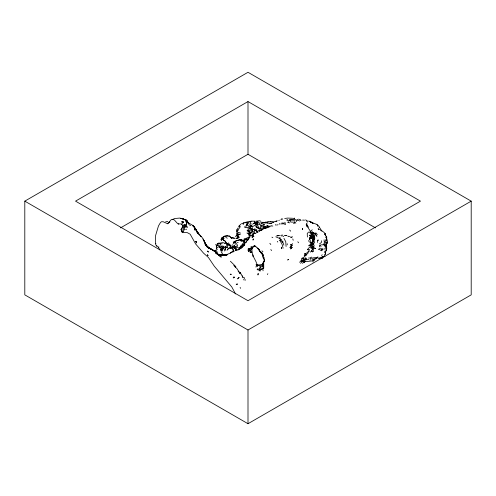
<?xml version="1.0" encoding="UTF-8"?>
<svg xmlns="http://www.w3.org/2000/svg" width="496" height="496" viewBox="0 0 496 496"><rect width="100%" height="100%" fill="white"/><g stroke="black" fill="none" stroke-linecap="round" stroke-linejoin="round"><path stroke-width="0.74" d="M222.295 253.078L222.301 253.493L221.303 252.061L220.949 248.911M325.339 246.493L325.339 248.459L324.285 249.079M240.132 248.614L242.116 247.392L242.116 244.423L244.094 244.956L243.108 245.948L242.116 246.14L244.094 245.185L243.102 246.475M253.01 233.678L253.01 235.383L253.01 233.678L255 233.424L254.008 231.979L252.024 231.756L248.056 233.3L246.915 233.008M270.841 226.709L270.847 225.655L272.825 226.077M275.795 225.252L275.801 224.322M312.034 237.925L311.469 237.479L309.479 237.919L309.479 239.196L310.471 238.582L309.603 239.463L311.463 242.854L312.771 242.073M314.439 235.054L314.793 238.613L313.453 237.553L314.433 236.363L313.447 235.749L313.447 233.343L311.476 232.736L308.493 228.377L308.487 226.945L307.495 226.244M317.409 242.463L317.415 240.56L318.153 239.816M321.377 240.746L321.371 242.501L319.405 243.976M182.671 223.615L182.677 222.419L181.685 221.83L183.656 221.278M325.345 251.993L325.339 254.268L325.401 252.011L326.585 250.114L326.008 249.302L326.529 250.375M181.412 230.659L182.268 232.649L182.671 232.382L181.015 229.747L181.654 228.29C183.322 227.484 182.255 225.048 181.679 223.832M216.721 248.756L216.355 248.434L216.355 245.34L217.341 243.834L218.339 243.238L221.315 242.941M262.849 264.43L257.963 265.038L257.269 266.104C256.81 260.927 252.669 257.343 252.018 252.16L250.04 251.367L249.11 250.294L248.446 248.322L248.056 250.592L249.048 251.689M258.962 228.73L259.954 229.518L259.947 228.172L258.955 228.47L257.505 224.787L255.955 224.545L255.936 226.771L256.978 225.73M279.763 224.316L279.663 223.436M326.765 240.858L326.591 238.675M221.235 250.598L223.287 248.353L222.698 247.163L224.155 246.326L221.817 245.973L220.608 247.56L219.92 247.175L222.487 249.798M230.745 245.96L229.425 245.576L229.239 244.354M239.14 272.428L240.132 273.141L240.132 272.409L243.102 277.456M240.132 234.112L240.132 233.554M267.561 226.988L267.877 227.658L269.254 226.009L269.861 226.846L268.863 226.895L267.877 225.854L267.561 226.988L266.197 227.776L266.209 226.629L255.924 223.411L255.769 222.357L252.538 224.223M245.08 240.616L242.445 240.727L241.118 240.052L241.124 239.605L241.471 239.76L242.116 240.244L240.411 239.549M282.472 242.408L282.484 241.248L281.244 240.827L282.472 242.408L282.956 242.377L283.879 245.191M278.777 220.515L279.335 220.193M234.193 237.875L232.209 237.491L231.62 237.913L229.233 235.978C226.12 235.123 221.923 236.313 220.987 239.773L221.464 240.045L221.495 238.923L222.307 237.516C220.187 239.419 221.445 240.839 223.293 238.663M225.717 250.003L225.209 249.073L225.277 246.878L226.914 247.02L227.453 245.57L228.78 244.801M264.498 259.179L263.909 262.012L262.923 263.035L262.744 264.095L262.923 266.594L263.723 268.107L260.939 269.452L259.451 269.421L259.247 271.027L258.949 269.923M263.023 270.797L263.066 269.626M264.126 258.714L264.176 257.548M287.234 244.85L287.283 243.741M248.775 231.806L248.887 230.727L247.064 230.541L248.893 229.76L249.339 228.358L251.032 227.707L250.449 228.185L250.331 230.404L249.637 231.148L248.775 231.806L247.244 230.919L248.887 230.727L249.637 231.148L250.046 232.308M326.734 238.582L326.653 236.722L325.339 235.247C325.63 232.618 322.239 231.229 320.385 229.964M307.396 237.038L307.247 233.529L308.617 232.023M186.601 223.392L186.298 222.041L186.515 224.589M236.784 231.737L236.828 229.859L238.154 227.831M326.331 249.767L326.43 247.919L326.783 248.236L326.325 248.136M306.993 224.812L306.9 226.009L307.725 226.672L306.602 224.006M255.992 246.673L254.708 245.849L251.918 247.461L252.018 252.16L250.04 252.619L251.032 252.067M313.063 262.043L313.026 259.743L313.652 260.102L314.445 259.799M326.325 238.371L327.49 241.781L327.534 242.947L326.411 243.449L326.213 245.749L326.783 248.236M263.748 263.512L263.723 268.107M184.878 225.785L185.988 225.283L185.318 224.911L184.648 225.686L186.043 226.467L186.254 224.304L184.233 226.567L183.328 229.474L182.528 229.003M262.923 263.035L262.812 265.069L263.016 263.934M262.508 268.807L263.24 267.611L262.967 266.259L262.923 266.594M253.933 246.295L254.008 245.681M305.251 260.97L304.525 262.551L303.533 261.919L302.913 260.772L301.872 261.305L301.041 260.828L299.603 262.285M222.692 251.063L222.413 248.601L223.293 247.678M233.356 246.735L231.638 246.586M326.622 247.002L326.69 246.617M325.99 244.354L326.325 242.594L325.289 242.798L324.923 241.453L326.046 240.951L325.333 239.903M183.105 224.769L182.832 225.754M325.016 246.438L325.091 246.115M326.864 239.649L326.74 240.2L326.114 239.841L326.92 239.165M312.139 244.726L312.449 243.4L313.441 243.92L312.815 242.048L314.284 238.905L312.833 239.748L313.453 237.553L314.619 238.917L313.974 240.839L314.507 242.29L313.484 243.989L314.123 245.508L313.683 247.268L312.449 246.078L313.422 243.976M304.525 262.551L304.742 260.431M227.249 247.547L227.404 246.915M310.242 237.541L310.496 236.524L309.492 235.302M181.015 229.747L181.121 229.35M248.192 233.752L249.172 235.464L251.032 232.258L249.048 232.698L250.04 233.622L248.192 233.752L248.056 233.3L250.04 233.622M252.03 247.343L252.03 248.397L251.038 250.114L249.11 250.294L248.601 251.15L249.339 248.942L251.918 247.461M260.685 271.002L259.451 269.421L260.468 267.152L259.941 266.017L256.971 264.591M312.815 242.048L312.443 243.387L313.441 243.92M325.767 244.218L326.411 243.449M254.008 231.979L254.752 229.797M308.487 245.811L310.477 244.64L311.469 244.578L310.477 242.6L312.449 242.935L311.469 245.154L307.508 249.476L307.669 249.786M263.909 262.012L264.548 260.35L263.506 262.043M311.414 248.57L312.449 246.078L313.447 247.318L313.763 248.725L313.156 250.66L313.447 251.398L311.593 250.895L313.379 247.442M314.098 260.753L314.222 260.425M239.109 249.091L238.502 247.597L239.804 248.341L241.13 245.687L242.116 247.392M264.17 259.842L263.271 258.069L263.519 257.467M257.43 221.917L256.978 221.848L256.258 223.529L257.815 222.313L259.172 222.673L259.947 223.944M323.361 257.064L322.939 256.308L322.158 258.149L318.891 258.552M312.647 236.425L311.469 237.1L311.066 238.018L311.469 238.57M235.402 267.549L235.867 266.668L235.172 266.991L235.178 265.943L230.386 261.225M235.581 236.766L235.879 236.127M236.487 247.213L235.34 250.164L236.741 249.352L236.17 250.213L235.352 250.362L235.842 249.494M312.455 233.281L312.455 232.5L311.259 232.407L312.802 237.472L314.086 236.735L313.261 236.065M304.178 255.775L305.028 255.13L304.656 253.766L306.516 253.196L308.5 251.354L309.485 249.457L307.508 249.476M306.137 224.88L307.012 223.095M252.631 227.602L251.869 229.183L251.956 230.274L253.326 229.493L257.573 231.613L255.986 230.429M300.57 263.37L302.913 260.772M320.676 248.143L322.04 250.077L322.933 248.298M249.172 235.464L250.071 233.697L251.664 232.736L253.01 229.109L253.326 229.493L251.869 229.183L250.275 227.819M183.818 227.472L184.729 225.711M306.509 258.106L305.908 259.761L304.042 259.693L303.106 259.092L303.763 261.001L304.854 260.747M246.072 223.008L248.062 222.543L247.144 223.994L247.696 225.463L246.121 225.692L247.033 223.969M260.443 228.234L262.917 228.16L264.349 226.554L264.957 228.495L266.209 226.629M247.919 229.171L248.868 226.343L250.406 227.019L252.03 225.928M242.935 244.64L242.674 243.641L243.536 244.795L243.102 244.937L244.094 245.111L244.094 243.716L245.086 242.098L242.389 240.374M324.26 252.501L325.345 250.654M276.793 221.117L273.817 221.91L272.688 222.716M227.249 243.871L226.486 245.247L227.627 244.41M245.563 243.121L246.078 242.203M181.455 229.313L181.846 228.619L181.387 228.817M250.04 233.802L249.172 235.315L250.04 235.284L251.026 236.053L252.352 235.749M235.389 250.375L235.588 250.021M296.366 221.526L297.377 219.821L299.584 220.98M252.08 230.206L251.243 228.656L252.08 230.206L252.042 228.923M246.32 241.825L247.33 240.114M246.121 225.692L247.144 223.994L249.035 222.816M254.008 223.318L254.994 221.681L254.039 223.392L256.711 224.099L255.769 222.357M245.737 242.631L247.876 239.283M250.046 223.157L250.914 221.731M311.463 246.307L310.403 248.012M267.338 274.542L267.865 273.699M309.981 260.276L310.471 259.489M240.132 232.68L238.154 232.791L236.666 233.963L237.162 231.564L240.132 226.815L238.948 226.35L240.758 224.161M283.142 248.205L282.019 244.125L279.769 240.318L281.753 239.89L279.769 238.75L280.302 237.937M182.671 232.382L183.148 231.657L181.834 230.721L182.485 231.489L183.669 231.155L183.663 230.014L184.655 229.815L184.648 227.503L185.647 227.106M302.548 263.469L303.261 262.427M232.215 246.648L234.193 248.099L235.104 246.785L233.703 247.678L232.302 246.202L233.201 246.636M223.293 237.497L224.285 236.301L225.277 236.939L227.249 235.631L228.241 236.598M240.132 247.12L241.124 246.822L241.998 247.461L240.132 247.12L241.13 245.687M257.963 268.547L257.095 269.781L258.819 269.632M255.992 223.243L256.978 221.848M310.477 252.16L311.414 250.858M247.492 240.591L248.056 239.698M312.449 242.935L310.477 242.6L311.755 243.803M236.604 238.489L237.162 238.297L237.162 236.865L238.154 235.674L237.162 234.85L236.17 235.873L237.156 234.372M243.102 224.508L243.84 223.516M182.974 226.976L184.388 224.366L184.779 224.589M311.513 245.142L312.139 244.354M290.445 246.704L292.169 245.415L291.654 244.72L290.737 244.578L291.071 245.917M239.853 248.391L241.124 246.822M248.056 239.041L249.054 237.919M227.087 250.257L228.73 248.254L230.764 247.089L229.611 245.47M260.939 222.76L263.915 224.843L264.43 224.223M312.232 229.791L310.471 231.489M321.557 255.508L322.22 254.752M308.493 252.569L303.54 257.604L301.556 258.354L303.533 258.633L301.822 258.993L301.041 260.828L303.763 261.001L304.042 259.693L305.493 257.715L305.908 259.761L308.859 259.619M248.056 239.766L248.273 239.518L247.554 240.244M238.929 226.12L239.605 225.364M291.654 244.72L292.646 243.629M312.449 231.545L311.463 232.605M216.349 246.301L218.333 244.844L217.341 243.834M227.335 247.919L225.277 246.878L223.287 248.353M264.957 228.495L265.62 227.8L264.901 226.598L264.349 226.554L265.831 226.839L266.197 227.776M155.942 243.381L155.459 243.598L155.936 245.012L156.513 245.96L158.497 247.256L159.631 249.891M313.652 260.102L314.383 259.377M322.939 256.308L321.086 257.536L318.215 258.162L316.981 257.443L313.621 257.796M325.19 254.181L324.452 254.901L324.341 256.624L323.969 256.203L325.047 256.723M227.639 249.345L228.73 248.254L232.209 247.907L234.242 251.354M321.377 244.447L319.393 245.997L319.517 246.326M259.563 268.032L263.339 265.403M322.369 244.999L323.355 244.038L324.539 245.563L324.08 239.816M308.493 258.025L310.471 258.032L311.476 257.058M249.984 237.069L248.502 238.502L249.24 237.789M155.459 243.598L155.552 235.637L158.491 225.891L160.475 222.555L161.467 221.737L163.227 221.762L167.803 223.839L171.325 219.517L172.366 219.282L174.344 219.951L177.32 223.287L178.306 224.049L178.709 223.665M237.156 233.74L238.154 232.791M257.505 224.248L257.963 223.814L257.381 223.715M234.193 242.253L235.178 241.323L236.177 241.769L235.185 242.401L234.193 242.253L233.201 243.338L234.335 241.757L233.201 242.023M244.094 244.956L243.096 245.21L243.536 244.795M237.156 235.054L237.702 234.558M181.654 228.29L182.292 227.732M238.161 278.293L239.134 277.487L237.262 278.913M221.464 240.045L224.173 238.309L223.101 237.789L221.272 238.843L221.464 240.045L222.22 239.438M243.325 245.805L244.094 245.185M325.271 233.709L324.502 234.329L325.339 233.876M239.804 248.341L239.717 247.634L241.118 248.043L238.154 249.984L236.17 250.213M272.831 222.704L273.817 221.91M156.513 245.96L156.91 245.65M251.168 247.895L255 246.01M218.593 245.266L219.325 246.252L216.355 248.434M158.497 247.256L158.894 246.971M169.787 222.103L167.815 223.188M215.493 250.182L215.686 250.443L217.341 249.271M250.04 236.294L247.064 237.981L244.094 238.886M262.558 268.355L260.939 269.452L262.198 269.291M244.844 244.398L243.096 245.21M279.769 240.318L280.761 239.667M316.981 257.443L317.905 256.835M326.325 243.722L327.534 242.947L327.323 242.178L326.275 242.222M259.42 231.068L260.357 230.473L258.968 231.372L257.97 230.243M287.692 259.991L288.684 259.371L287.86 259.885M257.405 232.196L254.994 233.585M303.533 261.919L304.525 261.33M236.834 231.006L237.956 230.349L236.828 229.859M230.677 245.997L230.225 246.487M250.821 246.952L251.677 246.45M24.8 201.14L248 72.28L471.2 201.14L471.2 294.86L248 423.72L24.8 294.86L24.8 201.14L248 330.001L471.2 201.14M248 101.562L75.528 201.14L248 300.719L420.472 201.14L248 101.562L248 154.281L120.491 227.9M248.391 225.469L249.717 224.707L250.697 224.893M246.655 239.06L247.07 238.818L246.078 239.029L247.064 238.824M235.805 246.469L236.704 245.948L237.64 247.696M230.225 253.121L225.668 255.068L227.118 254.752L221.848 255.142M241.118 248.043L240.188 248.583L239.717 247.634L240.138 248.763M325.134 246.376L326.213 245.749M231.768 245.359L232.847 244.739M254.194 225.55L255.955 224.545M259.947 230.677L262.396 229.363L259.941 230.578M245.086 239.314L243.102 240.275L241.118 240.052M263.612 228.916L260.939 230.132L261.349 229.902M262.917 228.16L263.915 228.433L265.62 227.8L264.901 226.598M168.795 222.425L169.787 221.892M232.209 237.491L231.217 238.024L229.233 235.978M261.925 229.977L262.713 229.555M260.939 230.076L262.39 229.357L261.931 229.586M238.148 240.343L239.14 239.859M237.789 234.775L239.047 234.186L238.154 234.317M259.941 266.017L262.948 264.622M280.866 219.437L281.976 218.934M267.394 227.67L264.963 228.557M322.04 250.077L323.156 249.569M222.233 249.649L220.98 249.296M290.346 248.936L291.536 248.477L290.662 247.188L291.654 246.766M285.07 223.746L280.761 223.925M286.694 220.001L287.686 219.592M254.008 225.928L252.024 226.715L251.168 225.01M159.489 249.352L159.966 249.166M291.654 237.181L292.64 236.803M314.445 259.334L316.423 258.59M230.466 244.968L226.746 243.685L225.221 241.137L223.305 239.971L223.293 238.836M241.416 223.783L243.865 223.25M276.768 225.079L278.101 224.707M236.17 240.783L237.677 240.262L235.178 241.031M287.165 220.788L289.794 220.013L294.934 220.342M271.207 223.008L271.839 222.809M314.439 233.839L315.475 233.647M181.778 230.869L181.282 231.062M245.086 239.816L247.07 239.196L246.078 239.258M249.104 221.687L251.038 221.526M318.395 249.662L319.387 249.358L321.371 250.79L321.371 248.887M301.872 261.305L307.948 261.386L312.933 260.828M226.269 255.242L226.852 255.068M186.632 229.195L185.647 229.474M237.584 236.288L236.84 235.575L238.154 235.674L239.14 237.268L238.154 237.559L238.154 238.427L236.115 238.278M309.479 237.919L312.877 237.435M249.054 221.693L245.08 222.475M231.62 237.913L231.217 238.024L235.178 238.551M296.025 220.187L297.377 219.821M275.968 221.179L277.314 220.819M311.469 237.107L312.833 236.747L311.469 237.1L311.004 234.552M215.363 244.844L215.735 244.745M258.013 221.117L259.427 220.788M223.925 249.476L225.277 249.141L225.68 250.12M317.415 240.56L318.407 240.318M288.195 221.941L288.877 221.774M173.761 218.606L179.695 218.073L184.655 219.511M308.5 251.354L309.485 251.137M262.917 222.667L265.893 222.14M268.739 221.731L266.885 222.258L267.921 222.202L265.769 222.158M237.758 240.312L236.412 240.678L238.805 240.157M239.14 240.095L241.044 240.008M319.095 248.378L319.982 248.205M312.455 234.484L312.771 234.428M225.271 255.025L227.143 254.783M316.876 258.528L313.745 259.011M289.67 219.908L293.626 219.306L295.61 219.548M237.162 242.724L238.148 242.563M284.71 218.488L287.692 218.079L292.696 218.265M250.449 228.185L249.339 228.358L250.257 226.691L250.244 225.55L251.844 225.556M237.671 249.407L239.146 249.184M220.441 255.335L221.836 255.142L220.311 255.347L218.339 254.653L216.634 253.289M300.26 220.336L301.066 220.224M223.417 236.604L225.265 236.04L225.277 236.939M313.137 257.883L310.608 258.348L310.471 258.032M304.525 220.143L302.554 220.088M251.032 221.129L254.994 221.216M294.612 218.234L293.632 218.364L294.624 218.24M278.306 235.65L276.787 235.86L278.771 235.662M246.016 222.264L243.102 223.014L243.548 223.064M256.066 221.129L257.945 221.073M253.462 235.129L251.404 235.172M305.028 255.13L306.224 255L305.53 253.809M225.587 255.018L226.263 255.043L220.67 255.204M312.04 259.166L313.063 259.067M222.307 243.722L220.323 243.914L218.339 243.238L219.244 243.344M167.921 221.594L165.707 221.731M223.293 254.987C220.85 255.328 217.924 255.366 216.349 253.115L217.601 254.684L216.392 253.14L218.978 255.037L216.361 252.805M223.516 254.969L220.317 255.186L218.333 254.696L216.578 252.991L218.903 255.08L216.578 252.991L218.903 255.08L218.339 254.584L220.181 255.483L219.331 255.341L221.315 255.564L220.472 255.483M322.629 258.118L321.086 257.536M270.847 223.101L266.879 223.293M268.925 221.693L270.729 221.594M224.285 255.043L226.257 254.938M220.317 255.211L222.747 255.149M246.121 222.251L247.988 222.183M240.132 234.583L238.154 234.496M220.726 255.173L221.309 255.161L219.331 255.093L221.309 255.186L219.331 255.167L221.303 255.341L220.311 255.347M224.279 254.901L223.293 254.913L224.942 255.018M252.811 232.984L253.22 232.977M260.939 228.309L260.456 226.517L265.317 227.143M224.279 243.524L226.263 243.536M309.492 232.023L310.477 232.029M309.479 245.142L311.469 245.154M312.133 232.742L313.447 232.76L312.461 232.742M270.841 221.576L272.825 221.619M282.739 235.129L281.74 235.048M281.747 222.989L283.724 223.082M242.116 240.715L242.445 240.727M290.662 222.065L294.624 222.183L294.109 223.64L293.638 223.293M279.756 235.507L278.771 235.451M242.11 240.374L244.094 240.486M319.393 245.997L321.377 246.109M311.81 232.333L313.261 232.413M241.124 241.23L242.116 241.285M259.947 228.172L257.97 228.048L256.091 226.858L257.963 227.249L258.955 228.47L256.978 227.54M233.703 247.678L236.034 248.223M222.301 255.124L223.429 255.204M281.747 219.015L282.732 219.096M282.484 241.248L283.08 241.298M221.817 242.55L224.285 242.916M240.132 240.665L241.118 240.765M305.524 219.902L306.702 220.41M265.887 223.076L262.917 222.227M246.816 227.528L247.423 227.59L246.078 226.821L244.28 226.914L245.644 227.707M186.632 227.323L187.544 227.428M183.749 219.424L185.144 219.666M251.553 247.454L252.309 248.701L249.339 248.942L250.747 250.424M182.677 222.419L183.663 222.599L181.685 221.83M254.708 245.849L258.745 249.24L260.642 252.712L261.962 253.096L263.264 255.762M284.716 224.297L285.64 224.471M311.469 222.704L312.716 222.952L312.337 222.878M290.668 236.97L291.58 237.15M287.686 222.462L289.67 222.859M237.162 236.865L239.14 237.268M178.306 224.049L180.29 223.839L181.679 224.273M219.325 255.527C224.211 256.457 218.984 255.942 218.339 254.64L219.027 255.006L216.423 253.078M290.662 247.188L292.646 247.622M315.425 232.965L316.417 233.207M310.477 242.6L311.488 242.842M239.146 239.549L239.642 239.673M267.921 225.637L266.643 225.234M250.443 223.609L251.261 223.82M182.46 218.68L184.655 219.598L180.693 218.203M245.086 242.098L243.102 241.54L244.094 243.716M300.564 219.821L298.592 219.127M308.5 221.16L307.508 220.856M185.647 220.218L186.632 220.503L187.767 222.729L186.632 220.323L185.64 219.759L186.632 220.323L187.383 221.799L186.149 220.224L186.632 220.503M311.259 232.407L312.548 233.046M182.268 232.649L187.221 232.599L190.197 234.236L195.629 243.933L203.571 253.165L208.425 257.486L214.291 266.203L231.806 286.986L235.532 293.942M229.233 245.123L228.247 244.819L226.269 243.009M319.399 229.543L318.11 228.693L318.928 229.753M223.305 239.971L225.271 241.267L226.027 242.959M241.124 239.549L242.011 240.597M280.748 235.637L281.74 235.978M258.745 249.24L260.939 252.886M181.685 218.401L182.726 218.767M219.027 255.006L218.339 254.653L218.984 255.037M260.264 268.95L261.473 269.402M309.324 221.179L313.088 223.169L312.461 222.878L316.088 224.13M238.948 226.35L240.132 226.815M186.632 226.164L187.308 226.424M237.162 284.58L236.17 284.202L237.162 284.586L237.15 283.563M275.801 236.79L278.777 238.117M260.443 225.376L261.597 225.854M210.416 248.862L207.396 246.853L206.181 245.266L208.103 247.585L207.167 246.667L209.002 248.217L212.344 249.711L208.432 247.814L204.873 243.728L207.433 247.275M289.081 236.301L289.676 236.555M254.008 229.58L254.994 230.001M302.548 258.193L303.533 258.633M213.212 250.158L215.121 251.54L210.285 248.608M254.566 228.774L256.742 229.797M216.355 245.34L217.341 245.811M213.392 250.244L211.401 249.383L215.369 251.794M220.274 256.581L221.303 257.089L219.331 256.072M210.416 248.763L212.344 249.711L207.433 246.841L208.314 247.467L206.448 245.966L205.673 244.664L207.254 246.94L208.915 248.26L207.936 247.516M282.739 236.034L283.724 236.524M306.509 220.912L307.508 222.059M259.947 220.838L260.933 221.34M260.884 222.834L261.913 223.361M313.453 232.736L314.439 233.25M287.686 235.972L288.678 236.505M210.093 248.725L207.446 246.909M218.333 254.994L218.699 255.198M316.411 224.217L318.395 225.655L321.315 230.212M289.776 247.467L291.536 248.477M189.602 225.097L190.594 225.668M251.236 248.081L252.309 248.701M248 154.281L375.509 227.9M309.709 232.655L311.984 234.521L311.476 232.736M271.938 237.169L272.825 237.689M261.857 253.072L263.271 258.069M325.233 245.055L326.207 245.625L326.046 244.702M311.017 235.705L309.851 235.023L310.428 236.499M290.737 244.578L292.169 245.415M219.331 243.319L220.354 243.989L219.939 246.035L220.608 247.56M234.658 243.697L235.612 244.292M231.768 247.653L232.723 248.242L233.275 251.949M234.193 248.099L235.681 249.029M261.931 222.171L262.75 222.704M311.221 222.375L309.485 221.241L311.469 222.58M209.417 248.316L210.068 248.744L208.425 247.653M315.617 234.918L316.932 236.239L315.84 234.577M316.423 233.765L317.415 234.459M214.253 250.902L215.041 251.59L213.398 250.251L215.363 251.918M207.526 247.157L206.596 246.171L206.032 244.869L207.353 246.878L203.472 239.965L207.254 246.94L206.057 245.34L208.134 247.572C204.488 244.038 204.079 238.278 199.876 235.178L201.165 236.722L197.346 232.054L198.462 233.703L195.846 229.499L196.862 231.192L196.385 230.33L196.54 230.659M226.269 237.541L227.255 238.247M259.104 268.479L259.941 269.074M310.533 231.923L311.395 232.574M290.662 237.156L291.053 237.454M313.441 241.626L312.455 240.87L312.455 238.626L311.463 237.844M258.955 249.308L257.963 248.552L259.681 250.672M220.317 248.043L219.325 247.287L219.325 246.252M304.656 253.766L306.224 255M240.132 287.457L240.554 288.337M321.086 230.411L321.91 231.074M235.185 242.401L237.082 244.491L237.658 245.966M233.759 265.453L237.169 268.882L240.138 273.873M242.116 244.423L242.587 244.832M194.556 227.435L193.57 226.579L194.909 227.751M217.384 253.667L216.361 252.731L217.515 253.778L216.628 252.966M261.925 250.84L262.923 251.726M214.371 251.063L215.754 252.328L214.371 250.939M217.589 252.402L215.686 250.443M234.651 245.985L233.852 245.303L235.879 248.372M194.556 227.1L192.572 225.575L194.947 227.726M215.791 252.297L214.377 250.871L215.822 252.284M311.469 237.479L310.496 236.524M214.377 250.908L215.369 251.869M220.391 249.736L221.303 250.629M216.808 253.382L217.198 253.778M239.215 271.957L240.132 273.141M187.333 221.489L188.939 223.188L192.901 225.475L194.562 226.988M325.333 245.235L326.325 246.276M248.062 248.992L249.048 250.027M207.396 246.847L205.071 243.623L206.001 245.365L205.456 244.317L205.611 244.633M289.67 230.045L290.662 231.167M186.874 220.949L187.544 221.706M283.954 238.384L285.764 241.713L286.08 246.469M270.828 244.528L269.849 243.313M228.247 242.835L229.233 244.007M238.154 271.169L238.57 271.672M297.798 241.794L298.586 242.767M256.971 231.248L257.97 232.488M313.497 232.494L314.749 234.062L315.431 234.261L315.431 233.659M257.269 266.104L256.091 264.628L256.971 266.681M207.489 247.182L205.536 244.491M257.405 247.888L259.947 251.143M284.716 222.251L285.485 223.243M311.593 250.895L312.461 252.03M277.276 241.391L277.779 242.054M323.355 244.038L324.52 245.78M261.975 253.14L261.578 252.173L262.409 255.13L263.407 254.553L263.091 257.033M264.3 227.032L264.901 227.893M197.644 233.033L196.54 231.421L197.532 232.878M308.5 240.622L309.485 242.215M294.754 221.588L295.833 223.243M187.135 221.377L187.395 221.793L186.967 220.887M319.064 227.001L319.393 227.559M270.853 249.513L271.498 250.629M306.509 225.488L307.508 227.447M243.102 277.822L242.11 275.832M195.951 229.437L196.794 231.235M245.092 279.533L245.439 280.203M244.1 277.431L244.664 278.603M255.824 266.761L255.979 267.096M311.469 232.953L311.922 233.932M187.209 221.414L187.383 221.799L186.291 220.137L187.296 222.989L186.781 220.999M251.243 228.656L251.956 230.274M289.794 220.013L290.439 221.532M195.474 228.563L196.249 230.411L195.548 228.724M311.81 233.473L312.195 234.391M224.285 250.288L224.57 251.001M325.357 234.831L325.717 235.743M249.804 234.682L250.04 235.284M243.722 279.217L244.094 280.197M185.696 220.546L186.391 222.375L186.037 221.433M225.277 246.878L225.723 248.217M223.175 247.895L223.293 248.291M292.801 238.911L293.192 240.281M263.519 227.032L263.915 228.433M312.914 235.116L313.063 235.743M312.709 240.963L312.747 241.273M312.815 239.76L312.864 240.194M250.244 225.55L250.406 227.019M223.101 237.789L223.2 238.874M222.698 247.163L222.735 248.298M221.817 245.973L221.861 248.285M263.872 223.392L263.915 224.843M253.01 246.797L253.016 247.275M186.037 226.009L186.043 226.467M279.756 237.324L279.769 238.75M252.997 254.839L253.016 256.661M235.178 246.748L235.185 247.138M317.409 224.775L317.409 226.244M267.877 225.854L267.877 227.658M248 330.001L248 423.72M302.548 228.526L302.43 229.598L302.554 228.526M258.162 273.594L257.963 274.852L258.162 273.594M253.289 238.979L253.022 239.965L253.289 238.979M172.961 219.424L173.73 219.381L172.961 219.424M234.174 277.152L233.635 277.977L234.186 277.146L233.188 277.276L234.174 277.152M253.016 236.524L252.018 237.429L254.002 236.257L253.016 236.524M315.468 248.515L314.47 247.994L315.468 248.515M232.097 251.918L230.423 253.01L232.097 251.918M231.576 247.764L230.739 248.242L231.576 247.764M233.188 251.416L232.202 251.9L233.188 251.416M326.653 236.722L325.481 237.193L326.69 237.882L326.653 236.722M269.96 223.429L271.796 223.349L269.96 223.429M222.946 255.031L222.295 255.062L223.684 255.062L222.946 255.031M231.204 274.288L230.231 274.238L231.21 274.294M286.49 235.513L284.741 235.402L286.49 235.513M310.905 221.91L309.492 221.501L310.905 221.91M209.318 248.025L207.471 246.81L209.318 248.025M184.648 219.734L183.656 219.083L184.648 219.734M193.57 225.947L192.578 225.296L193.57 225.947M209.262 248.062L207.743 247.002L209.262 248.062M208.432 251.987L207.44 251.05L208.394 251.956M194.593 227.974L195.009 228.842L194.593 227.974M198.326 233.56L197.098 231.706L199.15 234.453L198.326 233.56M215.4 252.569L215.977 253.338L215.4 252.569M189.063 224.266L187.996 222.58L189.063 224.266M207.991 255.663L207.446 254.832L207.991 255.663M196.546 242.823L195.554 241.254L196.54 242.829L196.534 241.806L196.54 242.829M203.558 239.915L203.106 239.035L203.949 240.833L203.558 239.915M194.928 230.02L194.575 229.102L194.928 230.02M281.753 248.546L281.486 247.25L281.753 248.546M312.461 249.116L312.071 247.051L312.455 249.116"/></g></svg>
